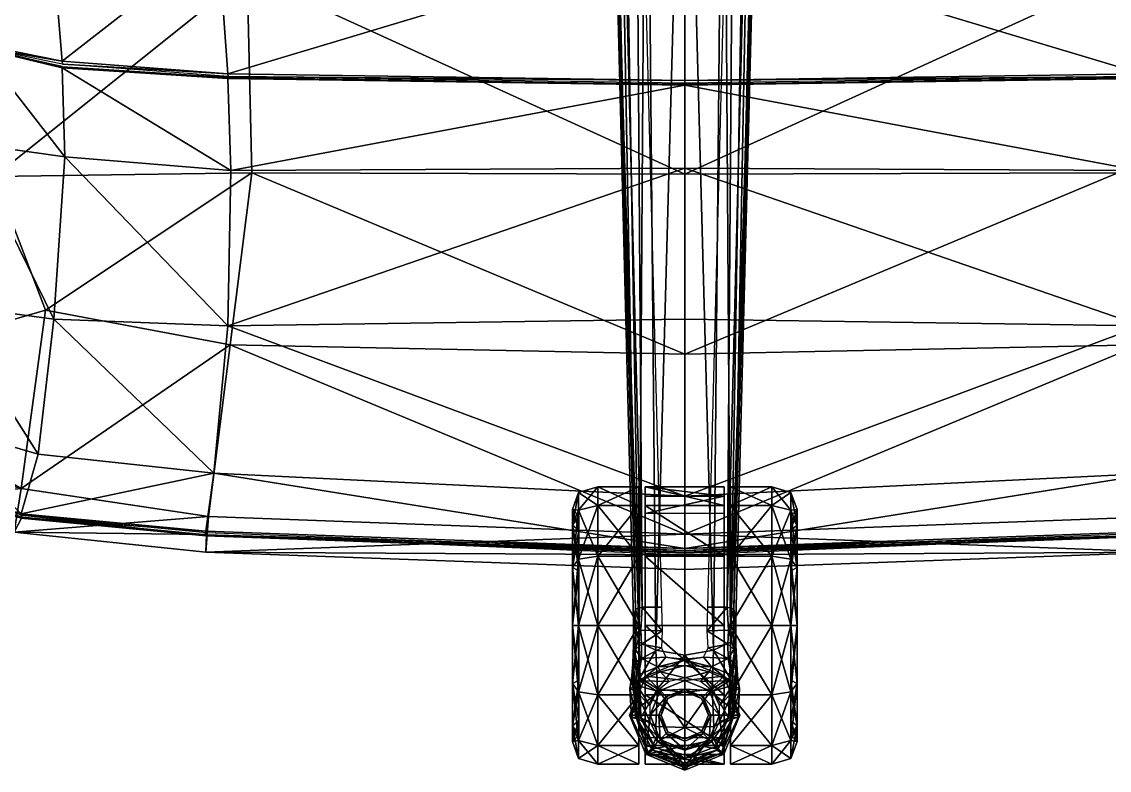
# Model space of a CAD drawing. Header units: inches. Extents: x -13.4 to 13.4, y -1.9 to 24.2.
# Drawn here: x -6.12 to 3.92, y -1.85 to 5.05 of the extents above; entities that cross this region are included whole.
import ezdxf

# ---------------------------------------------------------------- set-up
doc = ezdxf.new("R2010")
doc.units = ezdxf.units.IN
doc.header["$MEASUREMENT"] = 0
for name, color, linetype in [('AFUSE-3D-042', 42, 'Continuous'), ('AFUSE-3D-043', 43, 'Continuous'), ('AFUSE-3D-072', 72, 'Continuous'), ('AFUSE-3D-073', 73, 'Continuous'), ('PlacementPoints', 1, 'Continuous')]:
    doc.layers.add(name, color=color, linetype=linetype)

msp = doc.modelspace()

# ---------------------------------------------------------------- linework, layer by layer
at = {"layer": 'PlacementPoints'}
msp.add_point((0, 0), dxfattribs=at)

# ---------------------------------------------------------------- meshes
at = {"layer": 'AFUSE-3D-042'}
mesh = msp.add_polyface(dxfattribs=at)
corners = [(-0.423, 0.042, 0.309), (-0.423, 0.121, 0.171), (-0.423, 0.59, 0.64), (-0.423, 0.452, 0.719), (-0.803, 0.121, 0.171), (-0.803, 0.59, 0.64), (-1.037, 0.017, 0.352), (-0.978, -0.013, 0.403), (-0.978, 0.358, 0.774), (-1.037, 0.409, 0.744), (-0.423, 0.761, 1.28), (-0.423, 0.602, 1.28), (-0.803, 0.761, 1.28), (-0.978, 0.493, 1.28), (-1.037, 0.553, 1.28), (-0.423, 0.59, 1.919), (-0.423, 0.452, 1.84), (-0.803, 0.59, 1.919), (-0.978, 0.358, 1.785), (-1.037, 0.409, 1.815), (-0.423, 0.121, 2.388), (-0.423, 0.042, 2.25), (-0.803, 0.121, 2.388), (-0.978, -0.013, 2.156), (-1.037, 0.017, 2.207), (-0.979, 0.095, 0.217), (-0.979, 0.545, 0.666), (-0.979, 0.709, 1.28), (-0.979, 0.545, 1.893), (-0.979, 0.095, 2.343), (-0.978, -0.518, 0.268), (-0.364, 0.602, 1.28), (-0.364, 0.452, 1.84), (-0.364, 0.59, 1.919), (-0.364, 0.761, 1.28), (-0.364, 0.042, 2.25), (-0.364, 0.121, 2.388), (0.364, 0.121, 2.388), (0.364, 0.59, 1.919), (0.364, 0.674, 0.953), (-0.364, 0.674, 0.953), (-0.364, 0.514, 0.953)]
mesh.append_faces([[corners[k] for k in face] for face in [(30, 18, 8)]], dxfattribs={"vtx0": -1, "vtx1": -1, "vtx2": -1})
mesh.append_faces([[corners[k] for k in face] for face in [(0, 1, 2), (2, 3, 0), (1, 4, 5), (5, 2, 1), (6, 7, 8), (8, 9, 6), (3, 2, 10), (10, 11, 3), (2, 5, 12), (12, 10, 2), (9, 8, 13), (13, 14, 9), (11, 10, 15), (15, 16, 11), (10, 12, 17), (17, 15, 10), (14, 13, 18), (18, 19, 14), (16, 15, 20), (20, 21, 16), (15, 17, 22), (22, 20, 15), (19, 18, 23), (23, 24, 19), (25, 26, 5), (5, 4, 25), (26, 27, 12), (12, 5, 26), (27, 28, 17), (17, 12, 27), (28, 29, 22), (22, 17, 28), (6, 9, 26), (26, 25, 6), (9, 14, 27), (27, 26, 9), (14, 19, 28), (28, 27, 14), (19, 24, 29), (29, 28, 19), (18, 13, 8), (31, 32, 33), (33, 34, 31), (32, 35, 36), (36, 33, 32), (33, 36, 37), (34, 33, 38), (39, 40, 34), (31, 34, 40), (40, 41, 31), (41, 40, 39)]], dxfattribs={"vtx2": -1})
mesh = msp.add_polyface(dxfattribs=at)
corners = [(0.423, 0.042, 0.309), (0.423, 0.452, 0.719), (0.423, 0.59, 0.64), (0.423, 0.121, 0.171), (0.803, 0.59, 0.64), (0.803, 0.121, 0.171), (1.038, 0.017, 0.352), (1.038, 0.409, 0.744), (0.979, 0.358, 0.774), (0.979, -0.013, 0.403), (0.423, 0.602, 1.28), (0.423, 0.761, 1.28), (0.803, 0.761, 1.28), (1.038, 0.553, 1.28), (0.979, 0.493, 1.28), (0.423, 0.452, 1.84), (0.423, 0.59, 1.919), (0.803, 0.59, 1.919), (1.038, 0.409, 1.815), (0.979, 0.358, 1.785), (0.423, 0.042, 2.25), (0.423, 0.121, 2.388), (0.803, 0.121, 2.388), (1.038, 0.017, 2.207), (0.979, -0.013, 2.156), (0.979, 0.095, 0.217), (0.979, 0.545, 0.666), (0.979, 0.709, 1.28), (0.979, 0.545, 1.893), (0.979, 0.095, 2.343), (0.979, -0.518, 2.291), (0.979, -0.518, 0.268), (0.364, 0.121, 2.388), (0.364, 0.59, 1.919), (-0.364, 0.59, 1.919), (0.364, 0.761, 1.28), (-0.364, 0.761, 1.28), (0.364, 0.674, 0.953), (0.364, 0.514, 0.953), (-0.364, 0.514, 0.953), (0.364, 0.452, 1.84), (0.364, 0.602, 1.28), (0.364, 0.042, 2.25)]
mesh.append_faces([[corners[k] for k in face] for face in [(8, 19, 31)]], dxfattribs={"vtx0": -1, "vtx1": -1, "vtx2": -1})
mesh.append_faces([[corners[k] for k in face] for face in [(0, 1, 2), (2, 3, 0), (3, 2, 4), (4, 5, 3), (6, 7, 8), (8, 9, 6), (1, 10, 11), (11, 2, 1), (2, 11, 12), (12, 4, 2), (7, 13, 14), (14, 8, 7), (10, 15, 16), (16, 11, 10), (11, 16, 17), (17, 12, 11), (13, 18, 19), (19, 14, 13), (15, 20, 21), (21, 16, 15), (16, 21, 22), (22, 17, 16), (18, 23, 24), (24, 19, 18), (25, 5, 4), (4, 26, 25), (26, 4, 12), (12, 27, 26), (27, 12, 17), (17, 28, 27), (28, 17, 22), (22, 29, 28), (6, 25, 26), (26, 7, 6), (7, 26, 27), (27, 13, 7), (13, 27, 28), (28, 18, 13), (18, 28, 29), (29, 23, 18), (8, 14, 19), (19, 24, 30), (32, 33, 34), (33, 35, 36), (36, 35, 37), (37, 38, 39), (35, 33, 40), (40, 41, 35), (41, 38, 37), (37, 35, 41), (33, 32, 42), (42, 40, 33)]], dxfattribs={"vtx2": -1})
mesh = msp.add_polyface(dxfattribs=at)
corners = [(-0.423, -0.518, 0.159), (-0.423, -0.518, 0), (-0.423, 0.121, 0.171), (-0.423, 0.042, 0.309), (-0.803, -0.518, 0), (-0.803, 0.121, 0.171), (-1.037, -0.518, 0.208), (-0.978, -0.518, 0.268), (-0.978, -0.013, 0.403), (-1.037, 0.017, 0.352), (-0.423, 0.042, 2.25), (-0.423, 0.121, 2.388), (-0.423, -0.518, 2.559), (-0.423, -0.518, 2.4), (-0.803, 0.121, 2.388), (-0.803, -0.518, 2.559), (-1.037, 0.017, 2.207), (-0.978, -0.013, 2.156), (-0.978, -0.518, 2.291), (-1.037, -0.518, 2.351), (-0.423, -1.158, 2.388), (-0.423, -1.079, 2.25), (-0.803, -1.158, 2.388), (-0.978, -1.024, 2.156), (-1.037, -1.054, 2.207), (-0.423, -1.079, 0.309), (-0.423, -1.158, 0.171), (-1.037, -1.054, 0.352), (-0.978, -1.024, 0.403), (-0.979, -0.518, 0.052), (-0.979, 0.095, 0.217), (-0.979, 0.095, 2.343), (-0.979, -0.518, 2.507), (-0.979, -1.132, 2.343), (-0.979, -1.132, 0.217), (-0.803, -1.158, 0.171), (-0.978, 0.358, 1.785), (-0.978, -1.395, 1.785), (-0.978, 0.358, 0.774), (-0.364, 0.042, 2.25), (-0.364, -0.518, 2.4), (-0.364, -0.518, 2.559), (-0.364, 0.121, 2.388), (-0.364, -1.079, 2.25), (-0.364, -1.158, 2.388), (0.364, -1.158, 2.388), (0.364, -0.518, 2.559), (-0.36, -0.986, 2.558), (-0.36, -0.986, 2.661), (0, -0.837, 2.661), (-0.36, -0.986, 2.456), (0, -0.837, 2.456)]
mesh.append_faces([[corners[k] for k in face] for face in [(50, 49, 51)]], dxfattribs={"vtx0": -1})
mesh.append_faces([[corners[k] for k in face] for face in [(37, 18, 36), (7, 37, 36)]], dxfattribs={"vtx0": -1, "vtx1": -1, "vtx2": -1})
mesh.append_faces([[corners[k] for k in face] for face in [(8, 7, 38)]], dxfattribs={"vtx1": -1})
mesh.append_faces([[corners[k] for k in face] for face in [(50, 47, 49)]], dxfattribs={"vtx1": -1, "vtx2": -1})
mesh.append_faces([[corners[k] for k in face] for face in [(0, 1, 2), (2, 3, 0), (1, 4, 5), (5, 2, 1), (6, 7, 8), (8, 9, 6), (10, 11, 12), (12, 13, 10), (11, 14, 15), (15, 12, 11), (16, 17, 18), (18, 19, 16), (13, 12, 20), (20, 21, 13), (12, 15, 22), (22, 20, 12), (19, 18, 23), (23, 24, 19), (25, 26, 1), (1, 0, 25), (4, 1, 26), (27, 28, 7), (7, 6, 27), (29, 30, 5), (5, 4, 29), (31, 32, 15), (15, 14, 31), (32, 33, 22), (22, 15, 32), (34, 29, 4), (4, 35, 34), (6, 9, 30), (30, 29, 6), (16, 19, 32), (32, 31, 16), (19, 24, 33), (33, 32, 19), (27, 6, 29), (29, 34, 27), (18, 17, 36), (39, 40, 41), (41, 42, 39), (40, 43, 44), (44, 41, 40), (41, 44, 45), (42, 41, 46), (47, 48, 49)]], dxfattribs={"vtx2": -1})
mesh = msp.add_polyface(dxfattribs=at)
corners = [(0.423, -0.518, 0.159), (0.423, 0.042, 0.309), (0.423, 0.121, 0.171), (0.423, -0.518, 0), (0.803, 0.121, 0.171), (0.803, -0.518, 0), (1.038, -0.518, 0.208), (1.038, 0.017, 0.352), (0.979, -0.013, 0.403), (0.979, -0.518, 0.268), (0.423, 0.042, 2.25), (0.423, -0.518, 2.4), (0.423, -0.518, 2.559), (0.423, 0.121, 2.388), (0.803, -0.518, 2.559), (0.803, 0.121, 2.388), (1.038, 0.017, 2.207), (1.038, -0.518, 2.351), (0.979, -0.518, 2.291), (0.979, -0.013, 2.156), (0.423, -1.079, 2.25), (0.423, -1.158, 2.388), (0.803, -1.158, 2.388), (1.038, -1.054, 2.207), (0.979, -1.024, 2.156), (0.423, -1.079, 0.309), (0.423, -1.158, 0.171), (0.803, -1.158, 0.171), (1.038, -1.054, 0.352), (0.979, -1.024, 0.403), (0.979, -0.518, 0.052), (0.979, 0.095, 0.217), (0.979, 0.095, 2.343), (0.979, -0.518, 2.507), (0.979, -1.132, 2.343), (0.979, -1.132, 0.217), (0.979, 0.358, 1.785), (0.979, -1.395, 1.785), (0.979, 0.358, 0.774), (0.364, -1.158, 2.388), (0.364, -0.518, 2.559), (-0.364, -0.518, 2.559), (0.364, 0.121, 2.388), (-0.364, 0.121, 2.388), (0.364, -0.518, 2.4), (0.364, 0.042, 2.25), (0.364, -1.079, 2.25), (0.36, -0.986, 2.456), (0, -0.837, 2.456), (0, -0.837, 2.661), (0.36, -0.986, 2.661), (0.36, -0.986, 2.558)]
mesh.append_faces([[corners[k] for k in face] for face in [(47, 49, 51)]], dxfattribs={"vtx0": -1, "vtx1": -1})
mesh.append_faces([[corners[k] for k in face] for face in [(36, 18, 37), (36, 37, 9)]], dxfattribs={"vtx0": -1, "vtx1": -1, "vtx2": -1})
mesh.append_faces([[corners[k] for k in face] for face in [(8, 38, 9)]], dxfattribs={"vtx1": -1})
mesh.append_faces([[corners[k] for k in face] for face in [(0, 1, 2), (2, 3, 0), (3, 2, 4), (4, 5, 3), (6, 7, 8), (8, 9, 6), (10, 11, 12), (12, 13, 10), (13, 12, 14), (14, 15, 13), (16, 17, 18), (18, 19, 16), (11, 20, 21), (21, 12, 11), (12, 21, 22), (22, 14, 12), (17, 23, 24), (24, 18, 17), (25, 0, 3), (3, 26, 25), (26, 3, 5), (5, 27, 26), (28, 6, 9), (9, 29, 28), (30, 5, 4), (4, 31, 30), (32, 15, 14), (14, 33, 32), (33, 14, 22), (22, 34, 33), (35, 27, 5), (5, 30, 35), (6, 30, 31), (31, 7, 6), (16, 32, 33), (33, 17, 16), (17, 33, 34), (34, 23, 17), (28, 35, 30), (30, 6, 28), (39, 40, 41), (40, 42, 43), (42, 40, 44), (44, 45, 42), (40, 39, 46), (46, 44, 40), (47, 48, 49), (49, 50, 51)]], dxfattribs={"vtx2": -1})
mesh = msp.add_polyface(dxfattribs=at)
corners = [(-0.423, -1.079, 2.25), (-0.423, -1.158, 2.388), (-0.423, -1.627, 1.919), (-0.423, -1.489, 1.84), (-0.803, -1.158, 2.388), (-0.803, -1.627, 1.919), (-1.037, -1.054, 2.207), (-0.978, -1.024, 2.156), (-0.978, -1.395, 1.785), (-1.037, -1.446, 1.815), (-0.423, -1.798, 1.28), (-0.423, -1.639, 1.28), (-0.803, -1.798, 1.28), (-0.978, -1.53, 1.28), (-1.037, -1.59, 1.28), (-0.423, -1.627, 0.64), (-0.423, -1.489, 0.719), (-0.803, -1.627, 0.64), (-0.978, -1.395, 0.774), (-1.037, -1.446, 0.744), (-0.423, -1.158, 0.171), (-0.423, -1.079, 0.309), (-0.803, -1.158, 0.171), (-0.978, -1.024, 0.403), (-1.037, -1.054, 0.352), (-0.803, -0.518, 0), (-0.979, -1.132, 2.343), (-0.979, -1.581, 1.893), (-0.979, -1.746, 1.28), (-0.979, -1.581, 0.666), (-0.979, -1.132, 0.217), (-0.978, -0.518, 0.268), (-0.978, -0.518, 2.291), (-0.364, -1.489, 1.84), (-0.364, -1.639, 1.28), (-0.364, -1.798, 1.28), (-0.227, -1.119, 2.661), (-0.36, -0.986, 2.661), (-0.509, -1.346, 2.661), (-0.32, -1.346, 2.661), (-0.36, -1.706, 2.661), (-0.509, -1.346, 2.357), (-0.36, -1.706, 1.939), (-0.36, -0.986, 2.558)]
mesh.append_faces([[corners[k] for k in face] for face in [(31, 18, 8)]], dxfattribs={"vtx0": -1, "vtx1": -1, "vtx2": -1})
mesh.append_faces([[corners[k] for k in face] for face in [(0, 1, 2), (2, 3, 0), (1, 4, 5), (5, 2, 1), (6, 7, 8), (8, 9, 6), (3, 2, 10), (10, 11, 3), (2, 5, 12), (12, 10, 2), (9, 8, 13), (13, 14, 9), (11, 10, 15), (15, 16, 11), (10, 12, 17), (17, 15, 10), (14, 13, 18), (18, 19, 14), (16, 15, 20), (20, 21, 16), (15, 17, 22), (22, 20, 15), (19, 18, 23), (23, 24, 19), (20, 22, 25), (26, 27, 5), (5, 4, 26), (27, 28, 12), (12, 5, 27), (28, 29, 17), (17, 12, 28), (29, 30, 22), (22, 17, 29), (6, 9, 27), (27, 26, 6), (9, 14, 28), (28, 27, 9), (14, 19, 29), (29, 28, 14), (19, 24, 30), (30, 29, 19), (31, 23, 18), (18, 13, 8), (8, 7, 32), (33, 34, 35), (36, 37, 38), (39, 38, 40), (40, 38, 41), (41, 42, 40), (38, 37, 43), (43, 41, 38)]], dxfattribs={"vtx2": -1})
mesh = msp.add_polyface(dxfattribs=at)
corners = [(0.423, -1.079, 2.25), (0.423, -1.489, 1.84), (0.423, -1.627, 1.919), (0.423, -1.158, 2.388), (0.803, -1.627, 1.919), (0.803, -1.158, 2.388), (1.038, -1.054, 2.207), (1.038, -1.446, 1.815), (0.979, -1.395, 1.785), (0.979, -1.024, 2.156), (0.423, -1.639, 1.28), (0.423, -1.798, 1.28), (0.803, -1.798, 1.28), (1.038, -1.59, 1.28), (0.979, -1.53, 1.28), (0.423, -1.489, 0.719), (0.423, -1.627, 0.64), (0.803, -1.627, 0.64), (1.038, -1.446, 0.744), (0.979, -1.395, 0.774), (0.423, -1.079, 0.309), (0.423, -1.158, 0.171), (0.803, -1.158, 0.171), (1.038, -1.054, 0.352), (0.979, -1.024, 0.403), (0.979, -1.132, 2.343), (0.979, -1.581, 1.893), (0.979, -1.746, 1.28), (0.979, -1.581, 0.666), (0.979, -1.132, 0.217), (0.979, -0.518, 2.291), (0.979, -0.518, 0.268), (0.364, -1.158, 2.388), (0.364, -1.627, 1.919), (0.364, -1.489, 1.84), (0.364, -1.079, 2.25), (0.364, -1.639, 1.28), (0.364, -1.798, 1.28), (0.364, -1.71, 0.953), (0.509, -1.346, 2.661), (0.36, -0.986, 2.661), (0.226, -1.119, 2.661), (0.36, -1.706, 2.661), (0.32, -1.346, 2.661), (0.36, -1.706, 1.939), (0.509, -1.346, 2.357), (0.36, -0.986, 2.558)]
mesh.append_faces([[corners[k] for k in face] for face in [(8, 19, 31)]], dxfattribs={"vtx0": -1, "vtx1": -1, "vtx2": -1})
mesh.append_faces([[corners[k] for k in face] for face in [(0, 1, 2), (2, 3, 0), (3, 2, 4), (4, 5, 3), (6, 7, 8), (8, 9, 6), (1, 10, 11), (11, 2, 1), (2, 11, 12), (12, 4, 2), (7, 13, 14), (14, 8, 7), (10, 15, 16), (16, 11, 10), (11, 16, 17), (17, 12, 11), (13, 18, 19), (19, 14, 13), (15, 20, 21), (21, 16, 15), (16, 21, 22), (22, 17, 16), (18, 23, 24), (24, 19, 18), (25, 5, 4), (4, 26, 25), (26, 4, 12), (12, 27, 26), (27, 12, 17), (17, 28, 27), (28, 17, 22), (22, 29, 28), (6, 25, 26), (26, 7, 6), (7, 26, 27), (27, 13, 7), (13, 27, 28), (28, 18, 13), (18, 28, 29), (29, 23, 18), (30, 9, 8), (8, 14, 19), (19, 24, 31), (32, 33, 34), (34, 35, 32), (36, 37, 38), (39, 40, 41), (42, 39, 43), (42, 44, 45), (45, 39, 42), (39, 45, 46), (46, 40, 39)]], dxfattribs={"vtx2": -1})
mesh = msp.add_polyface(dxfattribs=at)
corners = [(-0.364, -1.079, 2.25), (-0.364, -1.489, 1.84), (-0.364, -1.627, 1.919), (-0.364, -1.158, 2.388), (-0.364, -1.798, 1.28), (-0.364, -1.639, 1.28), (-0.364, -1.551, 0.953), (-0.364, -1.71, 0.953), (0.364, -1.798, 1.28), (0.364, -1.627, 1.919), (0.364, -1.551, 0.953), (-0.36, -0.986, 2.661), (-0.227, -1.119, 2.661), (0, -1.025, 2.661), (0, -0.837, 2.661), (-0.509, -1.346, 2.661), (-0.32, -1.346, 2.661), (-0.36, -1.706, 2.661), (-0.227, -1.572, 2.661), (0, -1.855, 2.661), (0, -1.666, 2.661), (-0.227, -1.119, 2.783), (-0.17, -1.176, 2.783), (0, -1.106, 2.783), (0, -1.025, 2.783), (-0.32, -1.346, 2.783), (-0.24, -1.346, 2.783), (-0.227, -1.572, 2.783), (-0.17, -1.515, 2.783), (0, -1.666, 2.783), (0, -1.585, 2.783), (-0.155, -1.191, 2.862), (0, -1.127, 2.862), (-0.219, -1.346, 2.862), (-0.155, -1.5, 2.862), (0, -1.564, 2.862), (-0.155, -1.191, 3.65), (-0.219, -1.346, 3.65), (-0.155, -1.5, 3.65), (0, -1.564, 3.65), (0, -1.855, 1.267), (0, -1.855, 1.739), (-0.36, -1.706, 1.739), (-0.211, -1.767, 1.267), (-0.36, -1.706, 1.939), (0, -1.855, 1.939)]
mesh.append_faces([[corners[k] for k in face] for face in [(0, 1, 2), (2, 3, 0), (4, 2, 1), (5, 6, 7), (7, 4, 5), (2, 4, 8), (3, 2, 9), (8, 4, 7), (7, 6, 10), (11, 12, 13), (13, 14, 11), (15, 16, 12), (17, 18, 16), (19, 20, 18), (18, 17, 19), (21, 22, 23), (23, 24, 21), (25, 26, 22), (22, 21, 25), (27, 28, 26), (26, 25, 27), (29, 30, 28), (28, 27, 29), (21, 24, 13), (13, 12, 21), (25, 21, 12), (12, 16, 25), (27, 25, 16), (16, 18, 27), (29, 27, 18), (18, 20, 29), (31, 32, 23), (23, 22, 31), (33, 31, 22), (22, 26, 33), (34, 33, 26), (26, 28, 34), (35, 34, 28), (28, 30, 35), (32, 31, 36), (37, 36, 31), (31, 33, 37), (38, 37, 33), (33, 34, 38), (39, 38, 34), (34, 35, 39), (40, 41, 42), (42, 43, 40), (19, 17, 44), (44, 45, 19), (45, 44, 42), (42, 41, 45)]], dxfattribs={"vtx2": -1})
mesh = msp.add_polyface(dxfattribs=at)
corners = [(0.364, -1.798, 1.28), (0.364, -1.627, 1.919), (-0.364, -1.627, 1.919), (0.364, -1.158, 2.388), (-0.364, -1.158, 2.388), (-0.364, -1.71, 0.953), (0.364, -1.71, 0.953), (0.364, -1.551, 0.953), (0.364, -1.639, 1.28), (0.364, -1.489, 1.84), (-0.155, -1.191, 3.65), (0, -1.127, 3.65), (0, -1.127, 2.862), (0.36, -0.986, 2.661), (0, -0.837, 2.661), (0, -1.025, 2.661), (0.226, -1.119, 2.661), (0.32, -1.346, 2.661), (0.509, -1.346, 2.661), (0.226, -1.572, 2.661), (0.36, -1.706, 2.661), (0, -1.855, 2.661), (0, -1.666, 2.661), (0.226, -1.119, 2.783), (0, -1.025, 2.783), (0, -1.106, 2.783), (0.169, -1.176, 2.783), (0.32, -1.346, 2.783), (0.24, -1.346, 2.783), (0.226, -1.572, 2.783), (0.169, -1.515, 2.783), (0, -1.666, 2.783), (0, -1.585, 2.783), (0.155, -1.191, 2.862), (0.219, -1.346, 2.862), (0.155, -1.5, 2.862), (0, -1.564, 2.862), (0.155, -1.191, 3.65), (0.219, -1.346, 3.65), (0.155, -1.5, 3.65), (0, -1.564, 3.65), (0, -1.855, 1.267), (0.211, -1.767, 1.267), (0.36, -1.706, 1.739), (0, -1.855, 1.739), (0, -1.855, 1.939), (0.36, -1.706, 1.939)]
mesh.append_faces([[corners[k] for k in face] for face in [(0, 1, 2), (1, 3, 4), (5, 6, 0), (7, 6, 5), (0, 8, 9), (9, 1, 0), (6, 7, 8), (10, 11, 12), (13, 14, 15), (15, 16, 13), (16, 17, 18), (17, 19, 20), (21, 20, 19), (19, 22, 21), (23, 24, 25), (25, 26, 23), (27, 23, 26), (26, 28, 27), (29, 27, 28), (28, 30, 29), (31, 29, 30), (30, 32, 31), (23, 16, 15), (15, 24, 23), (27, 17, 16), (16, 23, 27), (29, 19, 17), (17, 27, 29), (31, 22, 19), (19, 29, 31), (33, 26, 25), (25, 12, 33), (34, 28, 26), (26, 33, 34), (35, 30, 28), (28, 34, 35), (36, 32, 30), (30, 35, 36), (37, 33, 12), (12, 11, 37), (38, 34, 33), (33, 37, 38), (39, 35, 34), (34, 38, 39), (40, 36, 35), (35, 39, 40), (41, 42, 43), (43, 44, 41), (21, 45, 46), (46, 20, 21), (45, 44, 43), (43, 46, 45)]], dxfattribs={"vtx2": -1})
at = {"layer": 'AFUSE-3D-043'}
mesh = msp.add_polyface(dxfattribs=at)
corners = [(-0.42, -0.672, 3.982), (-0.586, 9.207, 7.313), (-0.719, 9.186, 5.784), (-0.356, 9.094, 7.661), (0, 9.055, 7.757), (-0.266, -0.745, 4.219), (-0.759, 9.507, 5.863), (-0.627, 9.58, 7.476), (-0.918, 9.851, 5.918), (-0.797, 9.93, 7.584), (-0.357, 9.581, 7.877), (-0.521, 10.123, 8.073), (0, 9.582, 7.943), (-1.122, 10.063, 5.934), (-1.036, 10.181, 7.62), (-0.846, 10.443, 8.106), (0, 10.432, 8.177), (-0.693, 10.654, 8.182), (-0.454, -0.369, 3.193), (-0.693, 9.205, 5.411), (-0.634, 9.216, 5.358), (-0.676, 9.558, 5.431), (-0.732, 9.532, 5.478), (-0.827, 9.906, 5.486), (-0.888, 9.86, 5.536), (-1.103, 10.09, 5.534), (-1.057, 10.153, 5.502), (-0.827, 10.469, 6.146), (-0.732, 10.6, 4.765), (0, 10.363, 4.765), (0, 10.201, 6.146), (-0.462, 9.218, 5.366), (-0.213, -0.348, 3.143), (-0.392, -0.349, 3.138), (-0.489, 9.606, 5.453), (-0.586, 10.022, 5.516), (-0.886, 10.389, 5.527)]
mesh.append_faces([[corners[k] for k in face] for face in [(0, 1, 2), (3, 1, 0), (4, 3, 5), (6, 2, 1), (1, 7, 6), (8, 6, 7), (7, 9, 8), (10, 7, 1), (1, 3, 10), (7, 10, 11), (11, 9, 7), (10, 3, 4), (4, 12, 10), (13, 8, 9), (9, 14, 13), (15, 14, 9), (9, 11, 15), (11, 16, 17), (17, 15, 11), (18, 19, 20), (2, 19, 18), (21, 20, 19), (19, 22, 21), (23, 21, 22), (22, 24, 23), (25, 26, 23), (23, 24, 25), (8, 13, 25), (25, 24, 8), (6, 8, 24), (24, 22, 6), (2, 6, 22), (22, 19, 2), (11, 10, 12), (12, 16, 11), (27, 28, 29), (29, 30, 27), (31, 32, 33), (33, 20, 31), (34, 31, 20), (20, 21, 34), (35, 34, 21), (21, 23, 35), (36, 35, 23), (23, 26, 36)]], dxfattribs={"vtx2": -1})
mesh = msp.add_polyface(dxfattribs=at)
corners = [(0.72, 9.186, 5.784), (0.586, 9.207, 7.313), (0.421, -0.672, 3.982), (0.357, 9.094, 7.661), (0.266, -0.745, 4.219), (0, 9.055, 7.757), (0.759, 9.507, 5.863), (0.628, 9.58, 7.476), (0.919, 9.851, 5.918), (0.797, 9.93, 7.584), (0.357, 9.581, 7.877), (0.522, 10.123, 8.073), (0, 9.582, 7.943), (1.123, 10.063, 5.934), (1.037, 10.181, 7.62), (0.847, 10.443, 8.106), (0.693, 10.654, 8.182), (0, 10.432, 8.177), (0.454, -0.369, 3.193), (0.393, -0.349, 3.138), (0.634, 9.216, 5.358), (0.694, 9.205, 5.411), (0.676, 9.558, 5.431), (0.732, 9.532, 5.478), (0.827, 9.906, 5.486), (0.889, 9.86, 5.536), (1.103, 10.09, 5.534), (0.828, 10.469, 6.146), (0, 10.201, 6.146), (0, 10.363, 4.765), (0.733, 10.6, 4.765), (0.463, 9.218, 5.366), (0.214, -0.348, 3.143), (0.489, 9.606, 5.453), (0.586, 10.022, 5.516), (0.886, 10.389, 5.527), (1.057, 10.153, 5.502)]
mesh.append_faces([[corners[k] for k in face] for face in [(0, 1, 2), (2, 1, 3), (4, 3, 5), (6, 7, 1), (1, 0, 6), (8, 9, 7), (7, 6, 8), (10, 3, 1), (1, 7, 10), (7, 9, 11), (11, 10, 7), (10, 12, 5), (5, 3, 10), (13, 14, 9), (9, 8, 13), (15, 11, 9), (9, 14, 15), (16, 17, 11), (11, 15, 16), (18, 19, 20), (20, 21, 18), (18, 21, 0), (22, 23, 21), (21, 20, 22), (24, 25, 23), (23, 22, 24), (26, 25, 24), (8, 25, 26), (6, 23, 25), (25, 8, 6), (0, 21, 23), (23, 6, 0), (11, 17, 12), (12, 10, 11), (27, 28, 29), (29, 30, 27), (31, 20, 19), (19, 32, 31), (33, 22, 20), (20, 31, 33), (34, 24, 22), (22, 33, 34), (35, 36, 24), (24, 34, 35)]], dxfattribs={"vtx2": -1})
mesh = msp.add_polyface(dxfattribs=at)
corners = [(-0.719, 9.186, 5.784), (-0.473, -0.461, 3.44), (-0.42, -0.672, 3.982), (-0.472, -0.7, 3.319), (-0.415, -1.003, 3.873), (-0.479, -0.87, 3.159), (-0.405, -1.37, 3.716), (-0.251, -1.104, 4.103), (-0.266, -0.745, 4.219), (0, -1.137, 4.184), (0, -0.792, 4.297), (-0.356, 9.094, 7.661), (0, 9.055, 7.757), (-0.634, 9.216, 5.358), (-0.392, -0.349, 3.138), (-0.454, -0.369, 3.193), (-0.404, -0.562, 3.04), (-0.451, -0.595, 3.095), (-0.453, -0.741, 3.005), (-0.398, -0.69, 2.959), (-0.399, -0.822, 2.854), (-0.459, -0.862, 2.891), (-0.426, -0.975, 2.671), (-0.482, -1.015, 2.689), (-0.488, -0.984, 2.989), (-0.415, -1.03, 2.63), (-0.247, -0.9, 2.676), (-0.223, -0.947, 2.63), (-0.173, -0.812, 2.851), (0, -0.838, 2.686), (0, -0.889, 2.63), (-0.215, -0.725, 2.944), (-0.207, -0.567, 3.05), (-0.213, -0.348, 3.143), (0, -0.826, 2.785), (-0.144, -1.034, 2.628), (0, -1.001, 2.628)]
mesh.append_faces([[corners[k] for k in face] for face in [(0, 1, 2), (3, 4, 2), (2, 1, 3), (3, 5, 6), (4, 7, 8), (8, 2, 4), (7, 9, 10), (10, 8, 7), (2, 8, 11), (8, 10, 12), (13, 14, 15), (16, 17, 15), (15, 14, 16), (18, 17, 16), (16, 19, 18), (20, 21, 18), (18, 19, 20), (22, 23, 21), (21, 20, 22), (5, 18, 21), (21, 24, 5), (24, 21, 23), (17, 3, 1), (1, 15, 17), (15, 1, 0), (3, 17, 18), (18, 5, 3), (23, 22, 25), (26, 27, 25), (25, 22, 26), (26, 22, 20), (20, 28, 26), (26, 29, 30), (30, 27, 26), (20, 19, 31), (31, 28, 20), (19, 16, 32), (32, 31, 19), (32, 16, 14), (14, 33, 32), (29, 26, 28), (28, 34, 29), (25, 27, 35), (27, 30, 36), (36, 35, 27)]], dxfattribs={"vtx2": -1})
mesh = msp.add_polyface(dxfattribs=at)
corners = [(0.421, -0.672, 3.982), (0.473, -0.461, 3.44), (0.72, 9.186, 5.784), (0.473, -0.7, 3.319), (0.415, -1.003, 3.873), (0.405, -1.37, 3.716), (0.48, -0.87, 3.159), (0.266, -0.745, 4.219), (0.252, -1.104, 4.103), (0, -0.792, 4.297), (0, -1.137, 4.184), (0.357, 9.094, 7.661), (0, 9.055, 7.757), (0.404, -0.562, 3.04), (0.393, -0.349, 3.138), (0.454, -0.369, 3.193), (0.451, -0.595, 3.095), (0.454, -0.741, 3.005), (0.399, -0.69, 2.959), (0.4, -0.822, 2.854), (0.459, -0.862, 2.891), (0.427, -0.975, 2.671), (0.483, -1.015, 2.689), (0.488, -0.984, 2.989), (0.415, -1.03, 2.63), (0.248, -0.9, 2.676), (0.223, -0.947, 2.63), (0.173, -0.812, 2.851), (0, -0.889, 2.63), (0, -0.838, 2.686), (0.216, -0.725, 2.944), (0.207, -0.567, 3.05), (0.214, -0.348, 3.143), (0, -0.826, 2.785), (0.144, -1.034, 2.628), (0, -1.001, 2.628)]
mesh.append_faces([[corners[k] for k in face] for face in [(0, 1, 2), (3, 1, 0), (0, 4, 3), (5, 6, 3), (4, 0, 7), (7, 8, 4), (8, 7, 9), (9, 10, 8), (11, 7, 0), (12, 9, 7), (13, 14, 15), (15, 16, 13), (17, 18, 13), (13, 16, 17), (19, 18, 17), (17, 20, 19), (21, 19, 20), (20, 22, 21), (6, 23, 20), (20, 17, 6), (22, 20, 23), (16, 15, 1), (1, 3, 16), (2, 1, 15), (3, 6, 17), (17, 16, 3), (24, 21, 22), (25, 21, 24), (24, 26, 25), (25, 27, 19), (19, 21, 25), (25, 26, 28), (28, 29, 25), (19, 27, 30), (30, 18, 19), (18, 30, 31), (31, 13, 18), (31, 32, 14), (14, 13, 31), (29, 33, 27), (27, 25, 29), (34, 26, 24), (26, 34, 35), (35, 28, 26)]], dxfattribs={"vtx2": -1})
mesh = msp.add_polyface(dxfattribs=at)
corners = [(-0.445, -1.378, 3.254), (-0.405, -1.37, 3.716), (-0.479, -0.87, 3.159), (-0.488, -0.984, 2.989), (-0.506, -1.099, 2.706), (-0.491, -1.369, 2.737), (-0.415, -1.003, 3.873), (-0.472, -0.7, 3.319), (-0.339, -1.698, 2.721), (-0.299, -1.67, 3.272), (-0.28, -1.637, 3.707), (0, -1.788, 3.251), (0, -1.746, 3.708), (-0.251, -1.104, 4.103), (-0.266, -1.45, 3.966), (0, -1.668, 3.917), (-0.251, -1.588, 3.881), (-0.482, -1.015, 2.689), (-0.445, -1.131, 2.629), (-0.438, -1.365, 2.63), (-0.307, -1.66, 2.631), (-0.415, -1.03, 2.63), (-0.438, -1.073, 2.63), (0, -1.833, 2.729), (0, -1.461, 4.061), (0, -1.137, 4.184), (0, -1.816, 2.649), (-0.322, -1.404, 2.632), (-0.258, -1.536, 2.633), (-0.144, -1.628, 2.634), (0, -1.66, 2.635), (-0.258, -1.125, 2.629), (-0.322, -1.258, 2.631), (-0.144, -1.034, 2.628)]
mesh.append_faces([[corners[k] for k in face] for face in [(0, 1, 2), (2, 3, 0), (4, 5, 0), (0, 3, 4), (1, 6, 7), (8, 9, 0), (0, 5, 8), (0, 9, 10), (10, 1, 0), (9, 11, 12), (12, 10, 9), (13, 6, 1), (1, 14, 13), (12, 15, 16), (16, 10, 12), (16, 14, 1), (1, 10, 16), (17, 4, 3), (5, 4, 18), (18, 19, 5), (8, 5, 19), (19, 20, 8), (21, 22, 17), (4, 17, 22), (22, 18, 4), (11, 9, 8), (8, 23, 11), (13, 14, 24), (24, 25, 13), (24, 14, 16), (16, 15, 24), (8, 20, 26), (26, 23, 8), (19, 18, 27), (27, 28, 19), (20, 19, 28), (28, 29, 20), (26, 20, 29), (29, 30, 26), (22, 21, 31), (31, 32, 22), (18, 22, 32), (32, 27, 18), (33, 31, 21)]], dxfattribs={"vtx2": -1})
mesh = msp.add_polyface(dxfattribs=at)
corners = [(0.445, -1.378, 3.254), (0.488, -0.984, 2.989), (0.48, -0.87, 3.159), (0.405, -1.37, 3.716), (0.506, -1.099, 2.706), (0.492, -1.369, 2.737), (0.473, -0.7, 3.319), (0.415, -1.003, 3.873), (0.34, -1.698, 2.721), (0.299, -1.67, 3.272), (0.28, -1.637, 3.707), (0, -1.746, 3.708), (0, -1.788, 3.251), (0.252, -1.104, 4.103), (0.267, -1.45, 3.966), (0.251, -1.588, 3.881), (0, -1.668, 3.917), (0.483, -1.015, 2.689), (0.438, -1.365, 2.63), (0.445, -1.131, 2.629), (0.307, -1.66, 2.631), (0.438, -1.073, 2.63), (0.415, -1.03, 2.63), (0, -1.833, 2.729), (0, -1.137, 4.184), (0, -1.461, 4.061), (0, -1.816, 2.649), (0.259, -1.536, 2.633), (0.322, -1.404, 2.632), (0.144, -1.628, 2.634), (0, -1.66, 2.635), (0.322, -1.258, 2.631), (0.259, -1.125, 2.629), (0.144, -1.034, 2.628)]
mesh.append_faces([[corners[k] for k in face] for face in [(0, 1, 2), (2, 3, 0), (4, 1, 0), (0, 5, 4), (6, 7, 3), (8, 5, 0), (0, 9, 8), (0, 3, 10), (10, 9, 0), (9, 10, 11), (11, 12, 9), (13, 14, 3), (3, 7, 13), (11, 10, 15), (15, 16, 11), (15, 10, 3), (3, 14, 15), (1, 4, 17), (5, 18, 19), (19, 4, 5), (8, 20, 18), (18, 5, 8), (17, 21, 22), (4, 19, 21), (21, 17, 4), (12, 23, 8), (8, 9, 12), (13, 24, 25), (25, 14, 13), (25, 16, 15), (15, 14, 25), (8, 23, 26), (26, 20, 8), (18, 27, 28), (28, 19, 18), (20, 29, 27), (27, 18, 20), (26, 30, 29), (29, 20, 26), (21, 31, 32), (32, 22, 21), (19, 28, 31), (31, 21, 19), (22, 32, 33)]], dxfattribs={"vtx2": -1})
at = {"layer": 'AFUSE-3D-072'}
mesh = msp.add_polyface(dxfattribs=at)
corners = [(-3.996, 3.659, 17.179), (-4.195, 2.073, 16.935), (0, 1.987, 16.89), (0, 3.647, 17.154), (-4.039, 5.493, 17.172), (0, 5.651, 17.063), (0, 8.04, 16.787), (-3.981, 8.156, 16.932), (-6.123, 0.746, 16.775), (-4.394, 0.488, 16.691), (-5.898, 2.393, 17.07), (-7.921, 1.805, 17.067), (-7.01, 1.006, 16.861), (-6.728, 5.154, 17.384), (-8.619, 4.483, 17.518), (-8.422, 3.061, 17.31), (-6.373, 3.625, 17.251), (-7.223, 8.115, 17.451), (-9.026, 7.785, 17.832), (-6.879, 10.831, 17.204), (-3.878, 10.764, 16.631), (-4.418, 0.16, 16.356), (0, 0, 16.288), (0, 0.326, 16.627), (-6.188, 0.344, 16.502), (-7.145, 0.649, 16.568), (-8.25, 1.622, 16.799), (-8.988, 4.393, 17.283), (-8.77, 2.923, 17.055), (-9.474, 7.676, 17.611), (-9.617, 10.268, 17.702), (-9.606, 7.525, 17.196), (-9.799, 10.061, 17.313), (-9.093, 4.425, 16.834), (-8.753, 2.896, 16.538), (-7.184, 0.804, 16.079), (-8.08, 1.552, 16.259), (-6.113, 0.486, 15.97), (-4.414, 0.323, 15.893), (0, 0.135, 15.772)]
mesh.append_faces([[corners[k] for k in face] for face in [(0, 1, 2), (2, 3, 0), (4, 5, 6), (6, 7, 4), (8, 9, 1), (1, 10, 8), (11, 12, 8), (8, 10, 11), (13, 14, 15), (15, 16, 13), (17, 18, 14), (14, 13, 17), (18, 17, 19), (16, 0, 4), (4, 13, 16), (4, 7, 17), (17, 13, 4), (20, 7, 6), (19, 17, 7), (21, 22, 23), (23, 9, 21), (9, 8, 24), (24, 21, 9), (8, 12, 25), (25, 24, 8), (26, 25, 12), (12, 11, 26), (27, 28, 15), (15, 14, 27), (14, 18, 29), (29, 27, 14), (30, 29, 18), (31, 29, 30), (30, 32, 31), (33, 27, 29), (29, 31, 33), (33, 34, 28), (28, 27, 33), (35, 25, 26), (26, 36, 35), (37, 24, 25), (25, 35, 37), (38, 21, 24), (24, 37, 38), (39, 22, 21), (21, 38, 39), (11, 15, 28), (28, 26, 11), (26, 28, 34), (34, 36, 26), (23, 2, 1), (1, 9, 23), (10, 1, 0), (0, 16, 10), (11, 10, 16), (16, 15, 11), (4, 0, 3), (3, 5, 4)]], dxfattribs={"vtx2": -1})
mesh = msp.add_polyface(dxfattribs=at)
corners = [(3.997, 3.659, 17.179), (0, 3.647, 17.154), (0, 1.987, 16.89), (4.196, 2.073, 16.935), (0, 8.04, 16.787), (0, 5.651, 17.063), (4.039, 5.493, 17.172), (3.982, 8.156, 16.932), (6.123, 0.746, 16.775), (5.899, 2.393, 17.07), (4.394, 0.488, 16.691), (7.921, 1.805, 17.067), (7.011, 1.006, 16.861), (6.728, 5.154, 17.384), (6.374, 3.625, 17.251), (8.422, 3.061, 17.31), (8.619, 4.483, 17.518), (7.224, 8.115, 17.451), (9.027, 7.785, 17.832), (6.88, 10.831, 17.204), (3.878, 10.764, 16.631), (4.418, 0.16, 16.356), (0, 0.326, 16.627), (0, 0, 16.288), (6.189, 0.344, 16.502), (7.145, 0.649, 16.568), (8.25, 1.622, 16.799), (8.988, 4.393, 17.283), (8.771, 2.923, 17.055), (9.475, 7.676, 17.611), (9.618, 10.268, 17.702), (9.606, 7.525, 17.196), (9.799, 10.061, 17.313), (9.093, 4.425, 16.834), (8.754, 2.896, 16.538), (7.184, 0.804, 16.079), (8.081, 1.552, 16.259), (6.114, 0.486, 15.97), (4.415, 0.323, 15.893), (0, 0.135, 15.772)]
mesh.append_faces([[corners[k] for k in face] for face in [(0, 1, 2), (2, 3, 0), (4, 5, 6), (6, 7, 4), (8, 9, 3), (3, 10, 8), (11, 9, 8), (8, 12, 11), (13, 14, 15), (15, 16, 13), (17, 13, 16), (16, 18, 17), (19, 17, 18), (14, 13, 6), (6, 0, 14), (6, 13, 17), (17, 7, 6), (4, 7, 20), (7, 17, 19), (21, 10, 22), (22, 23, 21), (10, 21, 24), (24, 8, 10), (8, 24, 25), (25, 12, 8), (26, 11, 12), (12, 25, 26), (27, 16, 15), (15, 28, 27), (16, 27, 29), (29, 18, 16), (18, 29, 30), (31, 32, 30), (30, 29, 31), (33, 31, 29), (29, 27, 33), (33, 27, 28), (28, 34, 33), (35, 36, 26), (26, 25, 35), (37, 35, 25), (25, 24, 37), (38, 37, 24), (24, 21, 38), (39, 38, 21), (21, 23, 39), (11, 26, 28), (28, 15, 11), (26, 36, 34), (34, 28, 26), (22, 10, 3), (3, 2, 22), (9, 14, 0), (0, 3, 9), (11, 15, 14), (14, 9, 11), (1, 0, 6), (6, 5, 1)]], dxfattribs={"vtx2": -1})
at = {"layer": 'AFUSE-3D-073'}
mesh = msp.add_polyface(dxfattribs=at)
corners = [(-4.306, 5.815, 15.465), (-4.548, 7.892, 15.173), (0.027, 7.892, 15.102), (0, 5.841, 15.438), (-4.431, 10.671, 14.836), (0, 10.671, 14.728), (-4.217, 4.575, 15.64), (-5.746, 4.69, 15.693), (-5.844, 5.866, 15.55), (-5.998, 10.667, 15.064), (-5.948, 7.892, 15.317), (-6.506, 4.844, 15.771), (-6.72, 5.879, 15.701), (0, 4.512, 15.612), (-6.955, 7.758, 15.597), (-7.357, 5.637, 15.905), (-7.919, 7.456, 15.971), (-6.877, 5.003, 15.833), (-7.291, 10.544, 15.52), (-8.494, 10.347, 16.121), (-7.344, 11.861, 15.487), (-8.59, 11.49, 16.156), (-4.214, 4.55, 15.673), (-5.741, 4.664, 15.726), (-6.495, 4.818, 15.802), (0, 4.487, 15.646), (-7.375, 5.629, 15.942), (-7.936, 7.449, 16.01), (-6.888, 4.981, 15.87), (-8.508, 10.344, 16.161), (-8.602, 11.483, 16.196)]
mesh.append_faces([[corners[k] for k in face] for face in [(0, 1, 2), (2, 3, 0), (2, 1, 4), (4, 5, 2), (0, 6, 7), (7, 8, 0), (9, 4, 1), (1, 10, 9), (8, 7, 11), (11, 12, 8), (6, 0, 3), (3, 13, 6), (1, 0, 8), (8, 10, 1), (10, 8, 12), (12, 14, 10), (12, 15, 16), (16, 14, 12), (12, 11, 17), (17, 15, 12), (18, 9, 10), (10, 14, 18), (14, 16, 19), (19, 18, 14), (9, 18, 20), (18, 19, 21), (6, 22, 23), (23, 7, 6), (7, 23, 24), (24, 11, 7), (13, 25, 22), (22, 6, 13), (15, 26, 27), (27, 16, 15), (17, 28, 26), (26, 15, 17), (11, 24, 28), (28, 17, 11), (16, 27, 29), (29, 19, 16), (19, 29, 30)]], dxfattribs={"vtx2": -1})
mesh = msp.add_polyface(dxfattribs=at)
corners = [(4.306, 5.815, 15.465), (0, 5.841, 15.438), (0.027, 7.892, 15.102), (4.549, 7.892, 15.173), (0, 10.671, 14.728), (4.431, 10.671, 14.836), (5.845, 5.866, 15.55), (5.747, 4.69, 15.693), (4.217, 4.575, 15.64), (5.998, 10.667, 15.064), (5.948, 7.892, 15.317), (6.72, 5.879, 15.701), (6.507, 4.844, 15.771), (0, 4.512, 15.612), (6.956, 7.758, 15.597), (7.92, 7.456, 15.971), (7.357, 5.637, 15.905), (6.878, 5.003, 15.833), (7.291, 10.544, 15.52), (8.495, 10.347, 16.121), (7.345, 11.861, 15.487), (8.591, 11.49, 16.156), (5.742, 4.664, 15.726), (4.214, 4.55, 15.673), (6.496, 4.818, 15.802), (0, 4.487, 15.646), (7.936, 7.449, 16.01), (7.376, 5.629, 15.942), (6.889, 4.981, 15.87), (8.509, 10.344, 16.161), (8.603, 11.483, 16.196)]
mesh.append_faces([[corners[k] for k in face] for face in [(0, 1, 2), (2, 3, 0), (2, 4, 5), (5, 3, 2), (0, 6, 7), (7, 8, 0), (9, 10, 3), (3, 5, 9), (6, 11, 12), (12, 7, 6), (8, 13, 1), (1, 0, 8), (3, 10, 6), (6, 0, 3), (10, 14, 11), (11, 6, 10), (11, 14, 15), (15, 16, 11), (11, 16, 17), (17, 12, 11), (18, 14, 10), (10, 9, 18), (14, 18, 19), (19, 15, 14), (20, 18, 9), (21, 19, 18), (8, 7, 22), (22, 23, 8), (7, 12, 24), (24, 22, 7), (13, 8, 23), (23, 25, 13), (16, 15, 26), (26, 27, 16), (17, 16, 27), (27, 28, 17), (12, 17, 28), (28, 24, 12), (15, 19, 29), (29, 26, 15), (30, 29, 19)]], dxfattribs={"vtx2": -1})
mesh = msp.add_polyface(dxfattribs=at)
corners = [(0, 0.674, 15.683), (-4.347, 0.887, 15.777), (-4.215, 2.247, 15.829), (0, 2.31, 15.759), (0, 3.703, 15.688), (-4.188, 3.683, 15.74), (-4.217, 4.531, 15.647), (0, 4.469, 15.617), (-4.419, 0.353, 15.724), (-6.122, 0.511, 15.8), (-5.967, 1.063, 15.832), (-7.203, 0.827, 15.911), (-6.984, 1.359, 15.916), (-5.823, 2.309, 15.876), (-5.719, 3.809, 15.777), (-5.744, 4.631, 15.693), (-6.847, 2.447, 15.954), (-6.621, 3.935, 15.871), (-6.503, 4.81, 15.777), (-7.159, 4.257, 15.956), (-6.901, 4.966, 15.843), (0, 0.158, 15.662), (0, 0.148, 15.772), (-4.419, 0.309, 15.861), (-4.422, 0.32, 15.751), (-6.123, 0.472, 15.938), (-6.128, 0.48, 15.828), (-7.199, 0.791, 16.049), (-7.211, 0.797, 15.94), (0, 0.174, 15.804), (-4.414, 0.336, 15.893), (-6.113, 0.499, 15.97), (-7.184, 0.817, 16.079), (-4.217, 4.542, 15.656), (0, 4.48, 15.626), (-5.744, 4.642, 15.702), (-6.5, 4.82, 15.786), (-6.895, 4.976, 15.851), (0, 0.191, 15.635)]
mesh.append_faces([[corners[k] for k in face] for face in [(0, 1, 2), (2, 3, 0), (4, 3, 2), (2, 5, 4), (5, 6, 7), (7, 4, 5), (1, 8, 9), (9, 10, 1), (9, 11, 12), (12, 10, 9), (1, 10, 13), (13, 2, 1), (14, 5, 2), (2, 13, 14), (15, 6, 5), (5, 14, 15), (10, 12, 16), (16, 13, 10), (17, 14, 13), (13, 16, 17), (18, 15, 14), (14, 17, 18), (19, 20, 18), (18, 17, 19), (21, 22, 23), (23, 24, 21), (23, 25, 26), (26, 24, 23), (25, 27, 28), (28, 26, 25), (8, 24, 26), (26, 9, 8), (9, 26, 28), (28, 11, 9), (23, 22, 29), (29, 30, 23), (31, 25, 23), (23, 30, 31), (32, 27, 25), (25, 31, 32), (6, 33, 34), (34, 7, 6), (15, 35, 33), (33, 6, 15), (18, 36, 35), (35, 15, 18), (20, 37, 36), (36, 18, 20), (38, 8, 1), (1, 0, 38), (24, 8, 38), (38, 21, 24)]], dxfattribs={"vtx2": -1})
mesh = msp.add_polyface(dxfattribs=at)
corners = [(0, 0.674, 15.683), (0, 2.31, 15.759), (4.215, 2.247, 15.829), (4.348, 0.887, 15.777), (0, 3.703, 15.688), (4.189, 3.683, 15.74), (0, 4.469, 15.617), (4.218, 4.531, 15.647), (5.968, 1.063, 15.832), (6.122, 0.511, 15.8), (4.419, 0.353, 15.724), (6.984, 1.359, 15.916), (7.203, 0.827, 15.911), (5.824, 2.309, 15.876), (5.719, 3.809, 15.777), (5.745, 4.631, 15.693), (6.848, 2.447, 15.954), (6.622, 3.935, 15.871), (6.504, 4.81, 15.777), (7.16, 4.257, 15.956), (0, 0.158, 15.662), (4.422, 0.32, 15.751), (4.419, 0.309, 15.861), (0, 0.148, 15.772), (6.129, 0.48, 15.828), (6.123, 0.472, 15.938), (7.211, 0.797, 15.94), (7.199, 0.791, 16.049), (4.415, 0.336, 15.893), (0, 0.174, 15.804), (6.114, 0.499, 15.97), (7.184, 0.817, 16.079), (0, 4.48, 15.626), (4.218, 4.542, 15.656), (5.744, 4.642, 15.702), (6.501, 4.82, 15.786), (6.901, 4.966, 15.843), (6.896, 4.976, 15.851), (0, 0.191, 15.635)]
mesh.append_faces([[corners[k] for k in face] for face in [(0, 1, 2), (2, 3, 0), (4, 5, 2), (2, 1, 4), (5, 4, 6), (6, 7, 5), (3, 8, 9), (9, 10, 3), (9, 8, 11), (11, 12, 9), (3, 2, 13), (13, 8, 3), (14, 13, 2), (2, 5, 14), (15, 14, 5), (5, 7, 15), (8, 13, 16), (16, 11, 8), (17, 16, 13), (13, 14, 17), (18, 17, 14), (14, 15, 18), (19, 17, 18), (20, 21, 22), (22, 23, 20), (22, 21, 24), (24, 25, 22), (25, 24, 26), (26, 27, 25), (10, 9, 24), (24, 21, 10), (9, 12, 26), (26, 24, 9), (22, 28, 29), (29, 23, 22), (30, 28, 22), (22, 25, 30), (31, 30, 25), (25, 27, 31), (7, 6, 32), (32, 33, 7), (15, 7, 33), (33, 34, 15), (18, 15, 34), (34, 35, 18), (36, 18, 35), (35, 37, 36), (38, 0, 3), (3, 10, 38), (21, 20, 38), (38, 10, 21)]], dxfattribs={"vtx2": -1})

doc.saveas('drawing.dxf')
